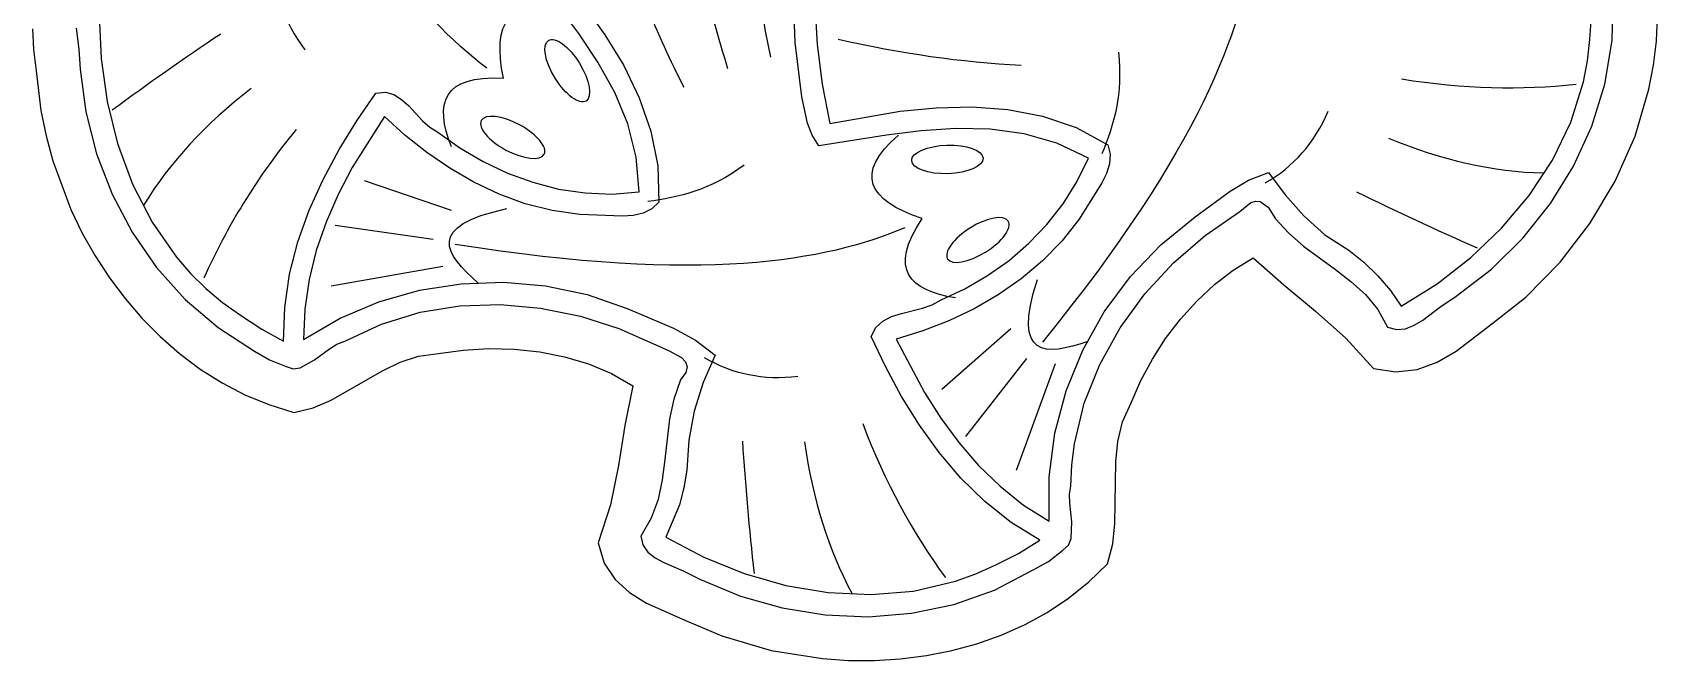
# Model space of a CAD drawing. Extents: x -42.4 to 42.4, y -45.1 to 45.1.
# Drawn here: x -41.3 to 42.4, y -45.1 to -12.7 of the extents above; entities that cross this region are included whole.
import ezdxf

# ---------------------------------------------------------------- set-up
doc = ezdxf.new("R2010")
doc.units = 0
for name, color, linetype in [('details', 7, 'CONTINUOUS'), ('outline', 7, 'CONTINUOUS'), ('rim', 7, 'CONTINUOUS')]:
    doc.layers.add(name, color=color, linetype=linetype)

msp = doc.modelspace()

# ---------------------------------------------------------------- linework, layer by layer
at = {"layer": 'details', "color": 1}
for p, q in [((-13.164318, -14.286144), (-13.164318, -14.286144)), ((-16.944941, -18.761243), (-16.944941, -18.761243)), ((5.769514, -18.510147), (5.769514, -18.510147)), ((-24.257785, -20.337852), (-19.772661, -21.855522)), ((-25.750385, -22.630419), (-20.699081, -23.347854)), ((7.75475, -24.021814), (7.75475, -24.021814)), ((-25.954078, -25.766148), (-20.19169, -24.753317)), ((5.504753, -31.081713), (9.061653, -27.956317)), ((6.743872, -33.520624), (9.890842, -29.504783)), ((9.357645, -35.264893), (11.361702, -29.768104))]:
    msp.add_line(p, q, dxfattribs=at)
for points in [[(-17.939591, -14.542732), (-21.46692, -11.851196), (-25.616987, -7.007303), (-30.255492, 5.090952)], [(-3.300315, -13.985374), (-4.096419, -10.402264), (-4.253521, -6.746975), (-4.054935, -3.051363)], [(-5.508729, -14.572193), (-6.51267, -11.37332), (-7.352151, -8.059235), (-7.893219, -4.534421)], [(-7.767185, -15.538181), (-9.177647, -12.806619), (-10.352425, -9.849693), (-11.325637, -6.703781)], [(21.545412, -8.170673), (20.978139, -12.571195), (18.858236, -18.587208), (10.700091, -28.653397)], [(-28.888035, -8.933918), (-28.904884, -10.614015), (-28.380027, -12.168021), (-27.309947, -13.59374)], [(-17.079976, -15.06668), (-17.657485, -12.180834), (-16.832521, -10.870908), (-13.963898, -11.859583)], [(-31.64028, -12.786649), (-33.519079, -14.042383), (-35.383529, -15.352679), (-37.239392, -16.716241)], [(-14.415513, -15.062258), (-14.951075, -14.199073), (-15.105137, -13.325587), (-14.759632, -13.111267)], [(-14.759632, -13.111267), (-14.414119, -12.896933), (-13.699879, -13.422956), (-13.164318, -14.286144)], [(9.593413, -14.400596), (6.522582, -14.256313), (3.374415, -13.795235), (0.163373, -13.065107)], [(14.59996, -13.720892), (14.853107, -15.8876), (14.364013, -17.463512), (13.748063, -18.964395)], [(-19.760706, -18.601782), (-20.627411, -16.359106), (-20.235477, -14.87841), (-17.079976, -15.06668)], [(-12.820193, -16.237143), (-13.165701, -16.45146), (-13.879929, -15.92548), (-14.415513, -15.062258)], [(-13.164318, -14.286144), (-12.628736, -15.14936), (-12.474674, -16.022815), (-12.820193, -16.237143)], [(-30.072152, -15.585422), (-32.429024, -17.41598), (-34.274596, -19.417571), (-35.60673, -21.593769)], [(29.192231, -15.095501), (32.382096, -15.623643), (35.361143, -15.666961), (38.192899, -15.374808)], [(-18.218446, -17.243469), (-18.410473, -17.601863), (-17.840294, -18.281386), (-16.944941, -18.761243)], [(-16.249574, -17.463433), (-17.144927, -16.983573), (-18.026405, -16.885106), (-18.218446, -17.243469)], [(-14.97608, -18.981199), (-14.784059, -18.622816), (-15.35419, -17.943307), (-16.249574, -17.463433)], [(22.162259, -20.456707), (23.625686, -19.631244), (24.709069, -18.399708), (25.40874, -16.760132)], [(-27.760081, -17.702656), (-29.812401, -20.201087), (-31.33944, -22.759361), (-32.502303, -25.357806)], [(4.487655, -22.291479), (1.699683, -21.348693), (0.977733, -19.979289), (3.268263, -17.989329)], [(28.514689, -18.156432), (31.278432, -19.282265), (33.934648, -19.87978), (36.485359, -19.945343)], [(-16.944941, -18.761243), (-16.049557, -19.24112), (-15.16811, -19.339593), (-14.97608, -18.981199)], [(3.954382, -19.304295), (3.941513, -18.897903), (4.754191, -18.542366), (5.769514, -18.510147)], [(5.769514, -18.510147), (6.784873, -18.477929), (7.618341, -18.781236), (7.63119, -19.187627)], [(7.63119, -19.187627), (7.644031, -19.594007), (6.831415, -19.949554), (5.816052, -19.981772)], [(-4.675268, -19.534123), (-6.425116, -20.836708), (-8.034443, -21.201096), (-9.642224, -21.418111)], [(5.816052, -19.981772), (4.80073, -20.013991), (3.967237, -19.71067), (3.954382, -19.304295)], [(26.874947, -20.913856), (28.901842, -21.913075), (30.968817, -22.872591), (33.07763, -23.798035)], [(-18.373186, -25.618938), (-20.103863, -24.115526), (-21.093289, -22.688213), (-16.904885, -21.779268)], [(6.208776, -26.380611), (3.83321, -26.009861), (2.746855, -24.930087), (4.487655, -22.291479)], [(8.929669, -22.426709), (8.715313, -22.081223), (7.841773, -22.235215), (6.9785, -22.770704)], [(7.75475, -24.021814), (8.618028, -23.486329), (9.144034, -22.772205), (8.929669, -22.426709)], [(3.604088, -22.773952), (-0.490514, -24.48294), (-6.760484, -25.655057), (-19.557131, -23.622992)], [(6.9785, -22.770704), (6.115253, -23.306172), (5.589239, -24.020321), (5.803567, -24.365815)], [(5.803567, -24.365815), (6.017935, -24.711312), (6.891508, -24.557283), (7.75475, -24.021814)], [(13.020604, -28.626041), (10.853273, -29.373146), (9.122469, -29.516359), (10.429505, -25.434622)], [(-6.727509, -29.451174), (-5.280922, -30.305808), (-3.67269, -30.628278), (-1.902943, -30.414422)], [(1.430421, -32.858709), (2.567965, -35.885285), (4.019973, -38.486875), (5.688863, -40.793169)], [(-4.767066, -33.761055), (-4.618967, -36.016008), (-4.416445, -38.285817), (-4.163495, -40.574825)], [(-1.559196, -33.802403), (-1.152322, -36.758791), (-0.341681, -39.357903), (0.876895, -41.599664)]]:
    msp.add_open_spline(points, degree=3, dxfattribs=at)
at = {"layer": 'outline', "color": 1}
for p, q in [((-41.33714, -12.51039), (-41.282787, -13.590398)), ((42.319705, -13.144809), (42.375122, -11.888779)), ((42.172328, -14.393315), (42.319705, -13.144809)), ((-41.282787, -13.590398), (-41.154739, -14.674651)), ((-41.154739, -14.674651), (-40.899348, -16.728377)), ((41.936907, -15.62979), (42.172328, -14.393315)), ((41.217559, -18.048621), (41.936907, -15.62979)), ((-40.899348, -16.728377), (-40.638476, -18.027005)), ((-40.638476, -18.027005), (-40.292822, -19.314286)), ((40.192954, -20.365261), (41.217559, -18.048621)), ((-40.292822, -19.314286), (-39.356609, -21.82724)), ((38.894385, -22.543664), (40.192954, -20.365261)), ((-39.356609, -21.82724), (-38.770769, -23.039131)), ((37.353136, -24.547784), (38.894385, -22.543664)), ((-38.770769, -23.039131), (-38.109587, -24.212114)), ((-38.109587, -24.212114), (-37.37542, -25.339293)), ((19.54799, -25.698457), (20.51746, -24.953549)), ((20.51746, -24.953549), (21.542307, -24.321918)), ((21.542307, -24.321918), (23.122241, -25.715295)), ((35.600502, -26.341571), (37.353136, -24.547784)), ((-37.37542, -25.339293), (-36.570632, -26.41378)), ((18.640323, -26.54301), (19.54799, -25.698457)), ((23.122241, -25.715295), (24.751925, -27.064032)), ((-36.570632, -26.41378), (-35.697578, -27.428688)), ((17.80089, -27.473573), (18.640323, -26.54301)), ((33.843248, -27.718251), (35.600502, -26.341571)), ((-35.697578, -27.428688), (-34.758622, -28.377119)), ((17.036119, -28.476503), (17.80089, -27.473573)), ((24.751925, -27.064032), (26.326818, -28.463845)), ((-34.758622, -28.377119), (-33.756117, -29.252185)), ((31.996863, -29.129388), (33.843248, -27.718251)), ((-33.756117, -29.252185), (-32.692433, -30.046996)), ((-21.447856, -29.380114), (-20.420598, -29.243168)), ((-20.420598, -29.243168), (-19.143782, -29.068278)), ((-19.143782, -29.068278), (-17.837015, -28.992648)), ((-17.837015, -28.992648), (-16.519079, -29.021398)), ((-16.519079, -29.021398), (-15.208761, -29.159647)), ((-15.208761, -29.159647), (-13.924844, -29.412516)), ((16.352435, -29.538172), (17.036119, -28.476503)), ((26.326818, -28.463845), (27.742377, -30.01046)), ((31.017252, -29.688148), (31.996863, -29.129388)), ((-32.692433, -30.046996), (-31.56992, -30.754663)), ((-24.19098, -30.641749), (-23.311223, -30.133599)), ((-23.311223, -30.133599), (-22.404121, -29.694989)), ((-22.404121, -29.694989), (-21.447856, -29.380114)), ((-13.924844, -29.412516), (-12.686115, -29.785125)), ((-12.686115, -29.785125), (-11.511353, -30.282593)), ((15.756269, -30.644938), (16.352435, -29.538172)), ((27.742377, -30.01046), (28.899208, -30.192575)), ((28.899208, -30.192575), (29.987768, -30.063839)), ((29.987768, -30.063839), (31.017252, -29.688148)), ((-31.56992, -30.754663), (-30.390942, -31.36829)), ((-25.955752, -31.649897), (-24.19098, -30.641749)), ((-11.511353, -30.282593), (-10.419348, -30.910043)), ((-10.419348, -30.910043), (-10.817132, -32.950459)), ((15.254043, -31.783168), (15.756269, -30.644938)), ((-30.390942, -31.36829), (-29.157859, -31.880992)), ((-26.884416, -32.041503), (-25.955752, -31.649897)), ((14.814115, -32.769405), (15.254043, -31.783168)), ((-29.157859, -31.880992), (-27.873029, -32.285877)), ((-27.873029, -32.285877), (-26.884416, -32.041503)), ((-10.817132, -32.950459), (-11.152852, -35.0103)), ((14.571246, -33.788224), (14.814115, -32.769405)), ((14.468179, -34.830643), (14.571246, -33.788224)), ((-11.152852, -35.0103), (-11.564995, -37.044076)), ((14.447661, -35.887678), (14.468179, -34.830643)), ((14.425196, -38.009651), (14.447661, -35.887678)), ((-11.564995, -37.044076), (-12.192056, -39.006293)), ((14.30874, -39.056622), (14.425196, -38.009651)), ((-12.192056, -39.006293), (-11.879992, -40.044171)), ((14.045791, -40.082265), (14.30874, -39.056622)), ((-11.879992, -40.044171), (-11.325933, -40.884355)), ((13.076956, -41.018394), (14.045791, -40.082265)), ((-11.325933, -40.884355), (-10.58175, -41.562942)), ((12.036535, -41.852595), (13.076956, -41.018394)), ((-10.58175, -41.562942), (-9.699312, -42.116024)), ((10.932064, -42.58659), (12.036535, -41.852595)), ((-9.699312, -42.116024), (-7.727151, -42.990066)), ((9.771081, -43.222109), (10.932064, -42.58659)), ((-7.727151, -42.990066), (-5.824418, -43.795252)), ((8.561129, -43.760874), (9.771081, -43.222109)), ((-5.824418, -43.795252), (-3.288287, -44.540688)), ((6.024462, -44.555053), (7.309742, -44.204615)), ((7.309742, -44.204615), (8.561129, -43.760874)), ((-3.288287, -44.540688), (-0.646498, -44.968147)), ((-0.646498, -44.968147), (0.695175, -45.058323)), ((0.695175, -45.058323), (2.040644, -45.063826)), ((2.040644, -45.063826), (3.382374, -44.982933)), ((3.382374, -44.982933), (4.712829, -44.813919)), ((4.712829, -44.813919), (6.024462, -44.555053))]:
    msp.add_line(p, q, dxfattribs=at)
at = {"layer": 'rim', "color": 1}
for p, q in [((-2.043599, -13.222561), (-2.165838, -10.068979)), ((40.039815, -13.126637), (40.098424, -10.836979)), ((-13.200961, -12.752842), (-14.279135, -11.319559)), ((-12.931868, -11.316207), (-11.848118, -12.830047)), ((-1.031327, -11.256508), (-0.911259, -13.316713)), ((38.896262, -13.072631), (38.990724, -11.623445)), ((-39.081493, -12.481124), (-38.945572, -13.572737)), ((-37.894649, -11.829089), (-37.807305, -14.043439)), ((-12.20632, -14.240272), (-13.200961, -12.752842)), ((-11.848118, -12.830047), (-10.88285, -14.413121)), ((-1.708726, -16.022711), (-2.043599, -13.222561)), ((-0.911259, -13.316713), (-0.656576, -15.36504)), ((38.773941, -14.173278), (38.896262, -13.072631)), ((39.663618, -15.365966), (40.039815, -13.126637)), ((-38.945572, -13.572737), (-38.888518, -14.594068)), ((-37.807305, -14.043439), (-37.498486, -16.254729)), ((38.565379, -15.249809), (38.773941, -14.173278)), ((-38.888518, -14.594068), (-38.586709, -16.796107)), ((-11.346403, -15.791376), (-12.20632, -14.240272)), ((-10.88285, -14.413121), (-10.079369, -16.06566)), ((-24.629564, -17.25765), (-23.651247, -15.833117)), ((-23.651247, -15.833117), (-23.15339, -15.780022)), ((-23.15339, -15.780022), (-22.715355, -15.899998)), ((-22.715355, -15.899998), (-22.321187, -16.150002)), ((-10.672405, -17.415672), (-11.346403, -15.791376)), ((-0.656576, -15.36504), (-0.262072, -17.394147)), ((37.908016, -17.323552), (38.565379, -15.249809)), ((38.992587, -17.528954), (39.663618, -15.365966)), ((-37.498486, -16.254729), (-36.96164, -18.42403)), ((-22.321187, -16.150002), (-21.954925, -16.486992)), ((-21.954925, -16.486992), (-21.242291, -17.249754)), ((-10.079369, -16.06566), (-9.480979, -17.787881)), ((-1.412827, -17.378794), (-1.708726, -16.022711)), ((3.358176, -16.763872), (5.212613, -16.582487)), ((5.212613, -16.582487), (7.067683, -16.539432)), ((7.067683, -16.539432), (8.901709, -16.671562)), ((8.901709, -16.671562), (10.693008, -17.015752)), ((-38.586709, -16.796107), (-38.032845, -18.951751)), ((-25.541498, -18.738654), (-24.629564, -17.25765)), ((-23.210266, -17.032561), (-24.868118, -19.665373)), ((-22.151873, -17.993536), (-23.210266, -17.032561)), ((-21.242291, -17.249754), (-20.864003, -17.589445)), ((-10.23552, -19.122685), (-10.672405, -17.415672)), ((-1.163907, -17.991617), (-1.412827, -17.378794)), ((-0.262072, -17.394147), (3.358176, -16.763872)), ((10.693008, -17.015752), (12.4199, -17.608862)), ((36.961129, -19.279928), (37.908016, -17.323552)), ((38.04946, -19.589602), (38.992587, -17.528954)), ((-21.026817, -18.888277), (-22.151873, -17.993536)), ((-20.864003, -17.589445), (-20.449788, -17.84395)), ((-20.449788, -17.84395), (-19.318216, -18.651351)), ((-9.480979, -17.787881), (-9.130987, -19.580015)), ((-0.821439, -18.540305), (-1.163907, -17.991617)), ((2.654805, -17.99197), (-0.821439, -18.540305)), ((4.437648, -17.773939), (2.654805, -17.99197)), ((6.225808, -17.657681), (4.437648, -17.773939)), ((8.000907, -17.69146), (6.225808, -17.657681)), ((9.744575, -17.923545), (8.000907, -17.69146)), ((11.438433, -18.4022), (9.744575, -17.923545)), ((13.064109, -19.175686), (11.438433, -18.4022)), ((12.4199, -17.608862), (14.060706, -18.487758)), ((-38.032845, -18.951751), (-37.235426, -21.029006)), ((-36.96164, -18.42403), (-36.190211, -20.512401)), ((-26.365367, -20.272597), (-25.541498, -18.738654)), ((-19.839748, -19.702841), (-21.026817, -18.888277)), ((-19.318216, -18.651351), (-18.121537, -19.357344)), ((-10.086941, -20.921936), (-10.23552, -19.122685)), ((12.470412, -20.396204), (13.064109, -19.175686)), ((14.060706, -18.487758), (14.173716, -18.979559)), ((14.173716, -18.979559), (14.137553, -19.473916)), ((-24.868118, -19.665373), (-25.587094, -21.048623)), ((-18.595323, -20.423284), (-19.839748, -19.702841)), ((-18.121537, -19.357344), (-16.868905, -19.95226)), ((-16.868905, -19.95226), (-15.56948, -20.426419)), ((-9.130987, -19.580015), (-9.072697, -21.442284)), ((13.984323, -19.967698), (13.746144, -20.457774)), ((14.137553, -19.473916), (13.984323, -19.967698)), ((21.313879, -20.312994), (22.333345, -19.91652)), ((22.333345, -19.91652), (23.202855, -21.063499)), ((35.76167, -21.104991), (36.961129, -19.279928)), ((36.856992, -21.521898), (38.04946, -19.589602)), ((-36.190211, -20.512401), (-35.177645, -22.480909)), ((-27.079493, -21.855934), (-26.365367, -20.272597)), ((-17.298193, -21.035666), (-18.595323, -20.423284)), ((-15.56948, -20.426419), (-14.232413, -20.77014)), ((-14.232413, -20.77014), (-12.866864, -20.973752)), ((-11.481988, -21.027578), (-10.086941, -20.921936)), ((11.752842, -21.5382), (12.470412, -20.396204)), ((13.746144, -20.457774), (12.586253, -22.318332)), ((18.549803, -22.200756), (20.360507, -20.884618)), ((20.360507, -20.884618), (21.313879, -20.312994)), ((-37.235426, -21.029006), (-36.202961, -22.99588)), ((-25.587094, -21.048623), (-26.20912, -22.472804)), ((-15.953015, -21.526047), (-17.298193, -21.035666)), ((-14.564436, -21.880479), (-15.953015, -21.526047)), ((-12.866864, -20.973752), (-11.481988, -21.027578)), ((-9.072697, -21.442284), (-9.438919, -21.792629)), ((10.922615, -22.597038), (11.752842, -21.5382)), ((20.852734, -21.936537), (21.424132, -21.469177)), ((21.424132, -21.469177), (21.675031, -21.394182)), ((21.675031, -21.394182), (21.906628, -21.414812)), ((21.906628, -21.414812), (22.323645, -21.712511)), ((22.323645, -21.712511), (22.698603, -22.301323)), ((23.202855, -21.063499), (24.156478, -22.158112)), ((34.346597, -22.784803), (35.76167, -21.104991)), ((35.437925, -23.299842), (36.856992, -21.521898)), ((-35.177645, -22.480909), (-33.917385, -24.29062)), ((-27.662192, -23.485129), (-27.079493, -21.855934)), ((-26.20912, -22.472804), (-26.716462, -23.935189)), ((-13.137114, -22.085025), (-14.564436, -21.880479)), ((-10.935025, -22.167307), (-13.137114, -22.085025)), ((-10.38937, -22.128453), (-10.935025, -22.167307)), ((-9.884241, -22.012457), (-10.38937, -22.128453)), ((-9.438919, -21.792629), (-9.884241, -22.012457)), ((9.990946, -23.568083), (10.922615, -22.597038)), ((12.586253, -22.318332), (11.692515, -23.451474)), ((16.787955, -23.639321), (18.549803, -22.200756)), ((19.080218, -23.162936), (20.852734, -21.936537)), ((22.698603, -22.301323), (23.380816, -23.04738)), ((24.156478, -22.158112), (25.232617, -23.135143)), ((-36.202961, -22.99588), (-34.943948, -24.820379)), ((17.441723, -24.582263), (19.080218, -23.162936)), ((23.380816, -23.04738), (24.146801, -23.707309)), ((25.232617, -23.135143), (26.469665, -23.929367)), ((32.752863, -24.305422), (34.346597, -22.784803)), ((33.815012, -24.897429), (35.437925, -23.299842)), ((-28.091785, -25.156647), (-27.662192, -23.485129)), ((-26.716462, -23.935189), (-27.091389, -25.43305)), ((8.969056, -24.446706), (9.990946, -23.568083)), ((11.692515, -23.451474), (10.690033, -24.477936)), ((15.224201, -25.284251), (16.787955, -23.639321)), ((24.146801, -23.707309), (25.785264, -24.913555)), ((26.469665, -23.929367), (27.248736, -24.548345)), ((-34.943948, -24.820379), (-33.466896, -26.47051)), ((-33.917385, -24.29062), (-33.192322, -25.123757)), ((7.868158, -25.228266), (8.969056, -24.446706)), ((10.690033, -24.477936), (9.59253, -25.399841)), ((15.968043, -26.175387), (17.441723, -24.582263)), ((25.785264, -24.913555), (26.585331, -25.532256)), ((27.248736, -24.548345), (27.969052, -25.236736)), ((31.017424, -25.652909), (32.752863, -24.305422)), ((32.010993, -26.288646), (33.815012, -24.897429)), ((-33.192322, -25.123757), (-32.402876, -25.902597)), ((-32.402876, -25.902597), (-31.548231, -26.622266)), ((-28.346589, -26.866947), (-28.091785, -25.156647)), ((-27.091389, -25.43305), (-27.316159, -26.963662)), ((-21.399444, -25.986129), (-19.250129, -25.652074)), ((-19.250129, -25.652074), (-17.074382, -25.576726)), ((-17.074382, -25.576726), (-14.90378, -25.761709)), ((-14.90378, -25.761709), (-12.769892, -26.208647)), ((5.474208, -26.481666), (6.69947, -25.908131)), ((6.69947, -25.908131), (7.868158, -25.228266)), ((9.59253, -25.399841), (8.413727, -26.219318)), ((13.877163, -27.107031), (15.224201, -25.284251)), ((26.585331, -25.532256), (27.324346, -26.209595)), ((27.969052, -25.236736), (28.616569, -25.992431)), ((29.177234, -26.813325), (31.017424, -25.652909)), ((-33.466896, -26.47051), (-31.780308, -27.914277)), ((-31.548231, -26.622266), (-30.627563, -27.277903)), ((-25.492473, -27.423862), (-23.49075, -26.577266)), ((-23.49075, -26.577266), (-21.399444, -25.986129)), ((-19.318704, -26.793299), (-17.240868, -26.725136)), ((-17.240868, -26.725136), (-15.163075, -26.905031)), ((-12.769892, -26.208647), (-10.704294, -26.919159)), ((4.503022, -26.91232), (5.016963, -26.734735)), ((5.016963, -26.734735), (5.474208, -26.481666)), ((8.413727, -26.219318), (7.167338, -26.938494)), ((14.689971, -27.923173), (15.968043, -26.175387)), ((27.324346, -26.209595), (27.966103, -26.98177)), ((28.616569, -25.992431), (29.177234, -26.813325)), ((31.164699, -26.857439), (32.010993, -26.288646)), ((-30.627563, -27.277903), (-29.527328, -27.995952)), ((-28.404927, -28.612492), (-28.346589, -26.866947)), ((-27.316159, -26.963662), (-27.373044, -28.524297)), ((-27.373044, -28.524297), (-25.492473, -27.423862)), ((-23.354975, -27.726136), (-21.3667, -27.122604)), ((-21.3667, -27.122604), (-19.318704, -26.793299)), ((-15.163075, -26.905031), (-13.1152, -27.319897)), ((-13.1152, -27.319897), (-11.127125, -27.956647)), ((-10.704294, -26.919159), (-8.313505, -27.945383)), ((2.104528, -27.901041), (2.464094, -27.572427)), ((2.464094, -27.572427), (2.912917, -27.344476)), ((2.912917, -27.344476), (3.421806, -27.181961)), ((3.421806, -27.181961), (4.503022, -26.91232)), ((5.867087, -27.559493), (4.526692, -28.08444)), ((7.167338, -26.938494), (5.867087, -27.559493)), ((12.765461, -29.079144), (13.877163, -27.107031)), ((27.966103, -26.98177), (28.474396, -27.884965)), ((29.840515, -27.792769), (30.287889, -27.522358)), ((30.287889, -27.522358), (31.164699, -26.857439)), ((-31.780308, -27.914277), (-29.892684, -29.119693)), ((-29.527328, -27.995952), (-28.404927, -28.612492)), ((-25.253656, -28.616985), (-23.354975, -27.726136)), ((-11.127125, -27.956647), (-9.228726, -28.802193)), ((-8.313505, -27.945383), (-7.175878, -28.558458)), ((1.863415, -28.365547), (2.104528, -27.901041)), ((2.607739, -29.923578), (1.863415, -28.365547)), ((4.526692, -28.08444), (3.159873, -28.515478)), ((13.638299, -29.806484), (14.689971, -27.923173)), ((28.474396, -27.884965), (28.932782, -28.013312)), ((28.932782, -28.013312), (29.388483, -27.969499)), ((29.388483, -27.969499), (29.840515, -27.792769)), ((-29.892684, -29.119693), (-29.125757, -29.572417)), ((-26.811628, -29.57459), (-26.045403, -29.00554)), ((-26.045403, -29.00554), (-25.652798, -28.767787)), ((-25.652798, -28.767787), (-25.253656, -28.616985)), ((-9.228726, -28.802193), (-8.537733, -29.115957)), ((-8.537733, -29.115957), (-7.902519, -29.459715)), ((-7.175878, -28.558458), (-6.171099, -29.335686)), ((3.159873, -28.515478), (4.609352, -31.262008)), ((11.907718, -31.17207), (12.765461, -29.079144)), ((-29.125757, -29.572417), (-28.272613, -29.915693)), ((-28.272613, -29.915693), (-27.915901, -30.03461)), ((-27.915901, -30.03461), (-27.553607, -29.989513)), ((-27.553607, -29.989513), (-26.811628, -29.57459)), ((-7.902519, -29.459715), (-7.696398, -29.671288)), ((-7.696398, -29.671288), (-7.612908, -29.924503)), ((-7.612908, -29.924503), (-7.688272, -30.230732)), ((-6.171099, -29.335686), (-6.787738, -30.745553)), ((3.434929, -31.45329), (2.607739, -29.923578)), ((12.843818, -31.806186), (13.638299, -29.806484)), ((-7.958726, -30.60136), (-8.305063, -31.593303)), ((-7.688272, -30.230732), (-7.958726, -30.60136)), ((-6.787738, -30.745553), (-7.246719, -32.21043)), ((-8.305063, -31.593303), (-8.518057, -32.618701)), ((4.352346, -32.933839), (3.434929, -31.45329)), ((4.609352, -31.262008), (5.450798, -32.578386)), ((11.322555, -33.357291), (11.907718, -31.17207)), ((12.337322, -33.903148), (12.843818, -31.806186)), ((-8.518057, -32.618701), (-8.758942, -34.711283)), ((-7.246719, -32.21043), (-7.531693, -33.719599)), ((5.450798, -32.578386), (6.377359, -33.833473)), ((5.367359, -34.34438), (4.352346, -32.933839)), ((11.028595, -35.606289), (11.322555, -33.357291)), ((-7.531693, -33.719599), (-7.626308, -35.262353)), ((6.377359, -33.833473), (7.394521, -35.009756)), ((12.201692, -34.982123), (12.337322, -33.903148)), ((-8.758942, -34.711283), (-8.894301, -35.749178)), ((6.487324, -35.664062), (5.367359, -34.34438)), ((7.394521, -35.009756), (8.50777, -36.08971)), ((12.149605, -36.078235), (12.201692, -34.982123)), ((-8.894301, -35.749178), (-9.111248, -36.761944)), ((-7.626308, -35.262353), (-7.777345, -36.158479)), ((7.719605, -36.872041), (6.487324, -35.664062)), ((11.044456, -37.890547), (11.028595, -35.606289)), ((-9.111248, -36.761944), (-9.463515, -37.734939)), ((-7.777345, -36.158479), (-8.014098, -37.035423)), ((8.50777, -36.08971), (9.722587, -37.055813)), ((12.089141, -36.500349), (12.149605, -36.078235)), ((12.100882, -36.960298), (12.089141, -36.500349)), ((-8.014098, -37.035423), (-8.711099, -38.710756)), ((9.071565, -37.947472), (7.719605, -36.872041)), ((9.722587, -37.055813), (11.044456, -37.890547)), ((12.202369, -37.912064), (12.100882, -36.960298)), ((-9.463515, -37.734939), (-10.004837, -38.653513)), ((10.550567, -38.869506), (9.071565, -37.947472)), ((12.176884, -38.77026), (12.202369, -37.912064)), ((-10.004837, -38.653513), (-9.895281, -39.108147)), ((-9.895281, -39.108147), (-9.637353, -39.473938)), ((-8.711099, -38.710756), (-6.746697, -39.741163)), ((9.453863, -39.545357), (10.550567, -38.869506)), ((11.747252, -39.371605), (12.029911, -39.113244)), ((12.029911, -39.113244), (12.176884, -38.77026)), ((-9.637353, -39.473938), (-9.265937, -39.770308)), ((-9.265937, -39.770308), (-8.815914, -40.016683)), ((-8.815914, -40.016683), (-7.819582, -40.437137)), ((-6.746697, -39.741163), (-4.678505, -40.57675)), ((7.261809, -40.603022), (8.293698, -40.136822)), ((8.293698, -40.136822), (9.453863, -39.545357)), ((10.218149, -40.399763), (11.005086, -39.968725)), ((11.005086, -39.968725), (11.747252, -39.371605)), ((-7.819582, -40.437137), (-6.927415, -40.890691)), ((-6.927415, -40.890691), (-4.862726, -41.744018)), ((-4.678505, -40.57675), (-2.535391, -41.193188)), ((4.054819, -41.484385), (6.208962, -40.980988)), ((6.208962, -40.980988), (7.261809, -40.603022)), ((8.223318, -41.437787), (10.218149, -40.399763)), ((-4.862726, -41.744018), (-2.710784, -42.353708)), ((-2.535391, -41.193188), (-0.346225, -41.566159)), ((-0.346225, -41.566159), (1.860135, -41.671332)), ((1.860135, -41.671332), (4.054819, -41.484385)), ((6.121276, -42.179061), (8.223318, -41.437787)), ((-2.710784, -42.353708), (-0.504004, -42.710909)), ((1.725208, -42.806771), (3.944437, -42.632437)), ((3.944437, -42.632437), (6.121276, -42.179061)), ((-0.504004, -42.710909), (1.725208, -42.806771))]:
    msp.add_line(p, q, dxfattribs=at)

doc.saveas('drawing.dxf')
